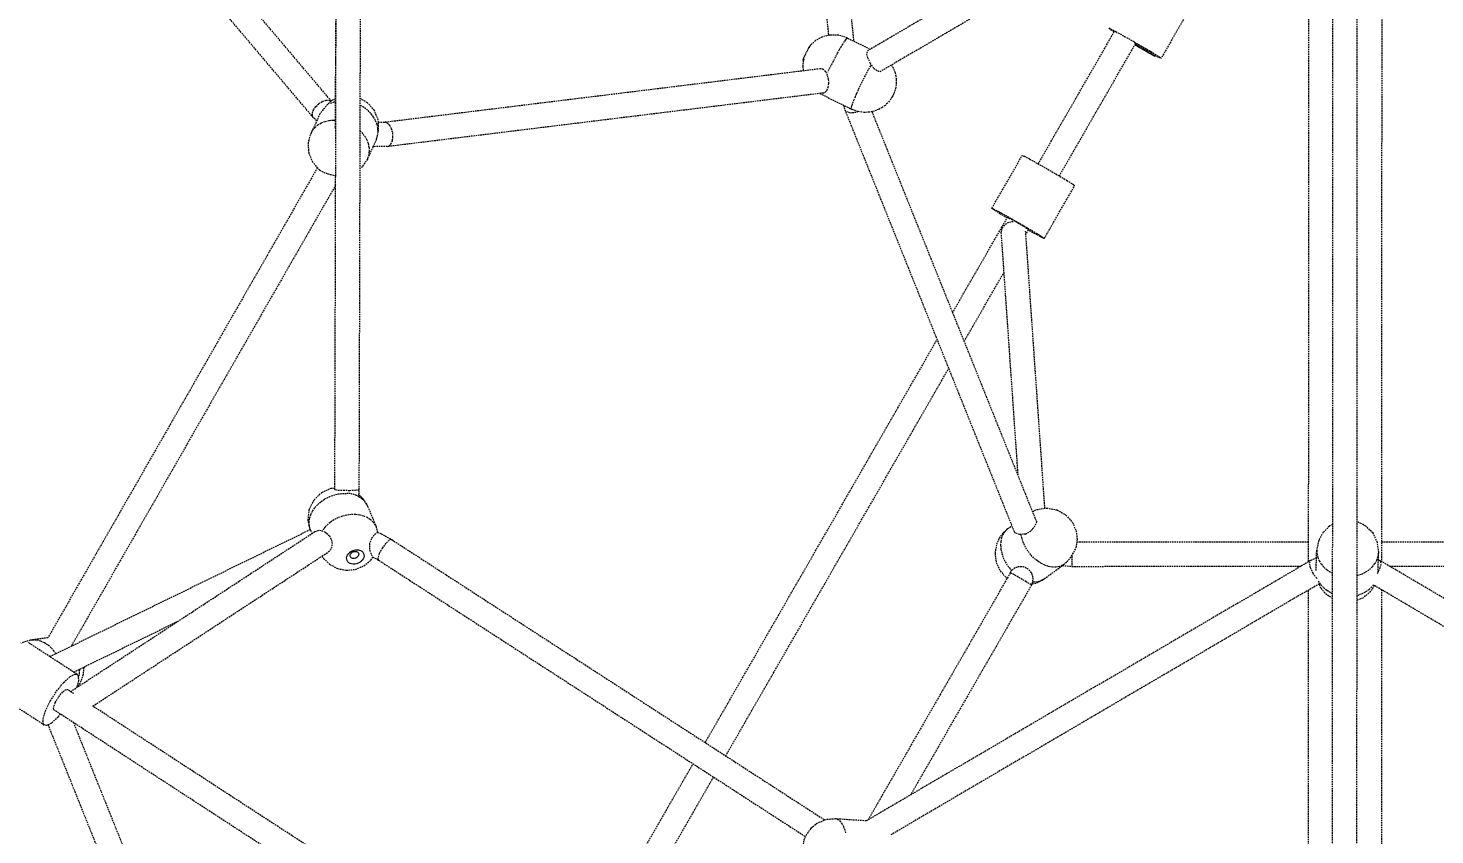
# Model space of a CAD drawing. Header units: millimetres. Extents: x -4083 to 4058, y -3576 to 3464.
# Drawn here: x -680 to 473, y -47 to 615 of the extents above; entities that cross this region are included whole.
import ezdxf

# ---------------------------------------------------------------- set-up
doc = ezdxf.new("R2010")
doc.units = ezdxf.units.MM
doc.linetypes.add('HIDDEN', pattern=[1.905, 1.27, -0.635])
for name, color, linetype in [('DIKOM_ОБЪЕКТ', 7, 'Continuous'), ('DIKOM_РАЗМЕР_ЗОНА', 7, 'Continuous'), ('DIKOM_РАЗМЕР_ОБЪЕКТА', 7, 'Continuous')]:
    doc.layers.add(name, color=color, linetype=linetype)
doc.styles.add('style1', font='arialbd.ttf', dxfattribs={"width": 0.8})
doc.dimstyles.new('1-50', dxfattribs={"dimtxt": 300, "dimasz": 200, "dimexe": 100, "dimexo": 0, "dimgap": 100, "dimtad": 1, "dimtxsty": 'style1', "dimcen": 200, "dimclrd": 7, "dimclre": 7, "dimclrt": 7, "dimadec": 1, "dimazin": 2, "dimtfac": 1, "dimtmove": 0, "dimatfit": 2, "dimfxl": 0, "dimlwd": 25, "dimlwe": 18, "dimarcsym": 0})

# ---------------------------------------------------------------- blocks, each defined once
blk = doc.blocks.new('*D0')
at = {"layer": 'Defpoints', "color": 0, "transparency": 16777216}
for p in [(-1721.8, 671.9), (2519, 657.8), (2519, -1847.3)]:
    blk.add_point(p, dxfattribs=at)
at = {"layer": 'DIKOM_РАЗМЕР_ОБЪЕКТА', "color": 7, "lineweight": 18, "transparency": 16777216}
for p, q in [((-1721.8, 671.9), (-1721.8, -1947.3)), ((2519, 657.8), (2519, -1947.3))]:
    blk.add_line(p, q, dxfattribs=at)
at = {"layer": 'DIKOM_РАЗМЕР_ОБЪЕКТА', "color": 7, "lineweight": 25, "transparency": 16777216}
blk.add_line((-1521.8, -1847.3), (2319, -1847.3), dxfattribs=at)
at = {"layer": 'DIKOM_РАЗМЕР_ОБЪЕКТА', "color": 7, "transparency": 16777216}
for points in [[(-1521.8, -1814), (-1521.8, -1880.7), (-1721.8, -1847.3)], [(2319, -1814), (2319, -1880.7), (2519, -1847.3)]]:
    blk.add_solid(points, dxfattribs=at)
at = {"layer": 'DIKOM_РАЗМЕР_ОБЪЕКТА', "color": 7, "transparency": 16777216, "insert": (341, -1568.6), "char_height": 300, "attachment_point": 5, "style": 'style1'}
blk.add_mtext('{\\fArial|b0|i0|c204|p34;\\H1.16667x;4150}', dxfattribs=at)
blk = doc.blocks.new('*D1')
at = {"layer": 'Defpoints', "color": 0, "transparency": 16777216}
for p in [(398.5, 1972.8), (-2099.2, -1346.5), (-836.7, -1346.5)]:
    blk.add_point(p, dxfattribs=at)
at = {"layer": 'DIKOM_РАЗМЕР_ОБЪЕКТА', "color": 7, "lineweight": 18, "transparency": 16777216}
for p, q in [((398.5, 1972.8), (-2199.2, 1972.8)), ((-836.7, -1346.5), (-2199.2, -1346.5))]:
    blk.add_line(p, q, dxfattribs=at)
at = {"layer": 'DIKOM_РАЗМЕР_ОБЪЕКТА', "color": 7, "lineweight": 25, "transparency": 16777216}
blk.add_line((-2099.2, 1772.8), (-2099.2, -1146.5), dxfattribs=at)
at = {"layer": 'DIKOM_РАЗМЕР_ОБЪЕКТА', "color": 7, "transparency": 16777216}
for points in [[(-2132.5, 1772.8), (-2065.8, 1772.8), (-2099.2, 1972.8)], [(-2132.5, -1146.5), (-2065.8, -1146.5), (-2099.2, -1346.5)]]:
    blk.add_solid(points, dxfattribs=at)
at = {"layer": 'DIKOM_РАЗМЕР_ОБЪЕКТА', "color": 7, "transparency": 16777216, "insert": (-2378, 313.1), "char_height": 300, "attachment_point": 5, "rotation": 90, "style": 'style1'}
blk.add_mtext('{\\fArial|b0|i0|c204|p34;\\H1.16667x;3320}', dxfattribs=at)
blk = doc.blocks.new('*D2')
at = {"layer": 'Defpoints', "color": 0, "transparency": 16777216}
for p in [(400.9, 3463.5), (-3607.4, -2753.8), (400.9, -2753.8)]:
    blk.add_point(p, dxfattribs=at)
at = {"layer": 'DIKOM_РАЗМЕР_ЗОНА', "color": 7, "lineweight": 18, "transparency": 16777216}
for p, q in [((400.9, 3463.5), (-3707.4, 3463.5)), ((400.9, -2753.8), (-3707.4, -2753.8))]:
    blk.add_line(p, q, dxfattribs=at)
at = {"layer": 'DIKOM_РАЗМЕР_ЗОНА', "color": 7, "lineweight": 25, "transparency": 16777216}
blk.add_line((-3607.4, 3263.5), (-3607.4, -2553.8), dxfattribs=at)
at = {"layer": 'DIKOM_РАЗМЕР_ЗОНА', "color": 7, "transparency": 16777216}
for points in [[(-3640.7, 3263.5), (-3574.1, 3263.5), (-3607.4, 3463.5)], [(-3640.7, -2553.8), (-3574.1, -2553.8), (-3607.4, -2753.8)]]:
    blk.add_solid(points, dxfattribs=at)
at = {"layer": 'DIKOM_РАЗМЕР_ЗОНА', "color": 7, "transparency": 16777216, "insert": (-3886.1, 354.9), "char_height": 300, "attachment_point": 5, "rotation": 90, "style": 'style1'}
blk.add_mtext('{\\fArial|b0|i0|c204|p34;\\H1.16667x;6220}', dxfattribs=at)
blk = doc.blocks.new('*D3')
at = {"layer": 'Defpoints', "color": 0, "transparency": 16777216}
for p in [(-3254.8, 990.5), (4056.9, 952.4), (4056.9, -3475.9)]:
    blk.add_point(p, dxfattribs=at)
at = {"layer": 'DIKOM_РАЗМЕР_ЗОНА', "color": 7, "lineweight": 18, "transparency": 16777216}
for p, q in [((-3254.8, 990.5), (-3254.8, -3575.9)), ((4056.9, 952.4), (4056.9, -3575.9))]:
    blk.add_line(p, q, dxfattribs=at)
at = {"layer": 'DIKOM_РАЗМЕР_ЗОНА', "color": 7, "lineweight": 25, "transparency": 16777216}
blk.add_line((-3054.8, -3475.9), (3856.9, -3475.9), dxfattribs=at)
at = {"layer": 'DIKOM_РАЗМЕР_ЗОНА', "color": 7, "transparency": 16777216}
for points in [[(-3054.8, -3442.6), (-3054.8, -3509.2), (-3254.8, -3475.9)], [(3856.9, -3442.6), (3856.9, -3509.2), (4056.9, -3475.9)]]:
    blk.add_solid(points, dxfattribs=at)
at = {"layer": 'DIKOM_РАЗМЕР_ЗОНА', "color": 7, "transparency": 16777216, "insert": (401.1, -3197.1), "char_height": 300, "attachment_point": 5, "style": 'style1'}
blk.add_mtext('{\\fArial|b0|i0|c204|p34;\\H1.16667x;7300}', dxfattribs=at)

msp = doc.modelspace()

# ---------------------------------------------------------------- linework, layer by layer
at = {"layer": 'DIKOM_ОБЪЕКТ', "color": 7, "linetype": 'HIDDEN', "lineweight": 15}
for p, q in [((-30.548, 867.69), (-3.239, 604.366)), ((-49.389, 855.478), (-23.832, 609.056)), ((-431.447, 555.204), (-637.276, 798.135)), ((-446.193, 541.669), (-641.982, 772.751)), ((278.396, 754.749), (8.354, 596.483)), ((297.156, 742.562), (18.467, 579.228)), ((369.712, 695.263), (369.494, 177.285)), ((429.713, 696.212), (429.494, 177.67)), ((-428.52, 236.669), (-427.381, 681.909)), ((-427.489, 681.92), (-428.394, 533.927)), ((-408.52, 236.618), (-407.363, 688.676)), ((389.349, -83.684), (389.686, 680.976)), ((409.349, -83.693), (409.686, 680.967)), ((273.77, 633.589), (248.849, 590.263)), ((148.111, 503.706), (210.611, 612.364)), ((207.323, 614.412), (205.886, 614.974)), ((207.323, 614.412), (211.809, 612.087)), ((-34.404, 604.76), (-38.285, 601.324)), ((-8.284, 606.873), (10.316, 597.633)), ((165.445, 493.729), (227.948, 602.392)), ((226.843, 603.685), (235.102, 598.888)), ((227.024, 603.053), (227.674, 602.631)), ((227.674, 602.631), (227.947, 602.392)), ((227.915, 602.335), (229.217, 601.659)), ((-44.441, 588.332), (-44.49, 588.301)), ((-41.72, 595.407), (-41.069, 596.683)), ((235.641, 596.27), (231.825, 598.481)), ((235.102, 598.888), (242.184, 594.658)), ((235.261, 598.279), (238.576, 596.354)), ((242.184, 594.658), (247.01, 591.641)), ((243.606, 591.998), (244.115, 592.882)), ((243.934, 592.629), (247.411, 590.826)), ((248.849, 590.264), (247.411, 590.826)), ((-30.64, 581.603), (-388.026, 537.647)), ((-435.75, 555.791), (-433.185, 555.829)), ((-433.185, 555.829), (-431.589, 555.088)), ((-429.237, 554.257), (-432.346, 553.026)), ((-430.707, 555.81), (-431.447, 555.204)), ((-428.254, 556.82), (-430.707, 555.81)), ((-428.268, 554.482), (-429.237, 554.257)), ((-28.199, 561.753), (-385.584, 517.797)), ((-30.894, 561.359), (-4.976, 548.484)), ((-440.752, 544.656), (-448.027, 528.93)), ((-11.44, 551.695), (-10.444, 547.936)), ((-10.444, 547.936), (128.263, 202.289)), ((-1.169, 545.782), (-5.924, 545.321)), ((0.54, 546.513), (-1.169, 545.782)), ((11.689, 546.484), (146.825, 209.737)), ((-443.357, 539.024), (-446.193, 541.669)), ((-427.765, 531.724), (-428.394, 533.927)), ((-407.767, 530.751), (-406.358, 529.346)), ((-388.026, 537.647), (-392.793, 537.546)), ((-397.195, 517.771), (-401.903, 507.593)), ((-385.584, 517.797), (-397.195, 517.771)), ((110.075, 467.226), (134.996, 510.552)), ((134.997, 510.551), (136.434, 509.989)), ((-442.793, 500.555), (-663.599, 115.342)), ((-441.194, 498.709), (-446.624, 504.974)), ((-427.881, 486.353), (-644.625, 108.226)), ((153.039, 442.514), (177.96, 485.84)), ((164.213, 494.465), (171.295, 490.235)), ((110.076, 467.225), (111.513, 466.663)), ((111.513, 466.663), (115.999, 464.338)), ((115.999, 464.338), (123.187, 460.382)), ((122.59, 459.337), (116.741, 462.831)), ((77.865, 381.58), (122.889, 459.856)), ((123.187, 460.382), (131.033, 455.936)), ((129.381, 456.419), (132.755, 454.487)), ((131.033, 455.936), (139.292, 451.138)), ((137.721, 445.531), (140.226, 449.884)), ((138.477, 451.079), (139.952, 450.123)), ((139.952, 450.123), (140.223, 449.885)), ((117.559, 447.186), (131.341, 248.32)), ((137.511, 448.568), (153.269, 221.195)), ((153.039, 442.515), (151.601, 443.077)), ((87.346, 357.952), (119.829, 414.424)), ((-124.887, 29.088), (65.17, 359.51)), ((-108.077, 18.201), (74.652, 335.883)), ((-428.52, 236.669), (-428.284, 236.519)), ((-408.828, 232.354), (-408.52, 236.618)), ((-401.662, 222.944), (-394.401, 205.639)), ((-662.222, 99.64), (-448.772, 203.789)), ((-645.231, 70.944), (-444.597, 202.314)), ((-448.525, 203.282), (-447.359, 200.505)), ((-393.339, 201.513), (-394.401, 205.639)), ((115.924, 196.406), (113.771, 191.366)), ((119.087, 200.842), (115.924, 196.406)), ((123.09, 204.479), (119.087, 200.842)), ((123.09, 204.479), (122.523, 204.04)), ((123.09, 204.479), (126.411, 206.905)), ((-626.921, 59.026), (-433.641, 185.582)), ((-412.731, 186.919), (-411.3, 187.192)), ((-412.225, 185.864), (-411.546, 185.882)), ((-411.3, 187.192), (-409.921, 187.228)), ((-381.924, 195.552), (-26.726, -34.484)), ((179.725, 193.642), (369.501, 193.718)), ((375.861, 170.322), (376.407, 186.924)), ((376.43, 187.461), (376.407, 186.924)), ((376.407, 186.924), (376.538, 184.17)), ((426.653, 168.652), (427.199, 185.254)), ((426.732, 181.803), (427.183, 184.892)), ((427.183, 184.892), (427.199, 185.254)), ((429.501, 193.743), (616.382, 193.818)), ((-412.67, 180.082), (-413.349, 180.065)), ((-399.016, 178.731), (-397.034, 181.646)), ((-397.29, 181.27), (-392.796, 178.765)), ((-392.796, 178.765), (-42.695, -47.97)), ((371.304, 178.346), (7.101, -35.106)), ((153.066, 163.441), (169.631, 175.541)), ((167.946, 174.31), (175.62, 173.64)), ((169.631, 175.541), (167.949, 174.502)), ((175.611, 181.952), (175.62, 173.64)), ((175.62, 173.64), (363.404, 173.716)), ((376.2, 180.632), (371.304, 178.346)), ((428.461, 178.279), (426.992, 178.968)), ((791.037, -35.458), (428.461, 178.279)), ((436.151, 173.745), (626.261, 173.822)), ((125.229, 168.282), (8.538, -34.264)), ((146.841, 160.109), (153.066, 163.441)), ((376.359, 163.839), (373.426, 167.902)), ((376.672, 163.574), (376.359, 163.839)), ((379.652, 158.751), (377.901, 161.534)), ((426.324, 167.84), (428.48, 172.385)), ((378.298, 159.264), (27.143, -46.541)), ((142.558, 158.298), (43.386, -13.84)), ((143.921, 160.931), (142.558, 158.298)), ((143.058, 159.263), (146.841, 160.109)), ((369.484, 154.098), (369.31, -258.315)), ((379.843, 155.808), (378.137, 159.625)), ((780.881, -52.687), (423.557, 157.953)), ((429.484, 154.459), (429.242, -418.207)), ((-642.681, 86.921), (-556.926, 128.763)), ((-678.296, 113.047), (-686.016, 110.653)), ((-639.696, 84.978), (-679.977, 111.196)), ((-663.73, 115.113), (-678.296, 113.047)), ((-669.761, 112.282), (-672.975, 113.033)), ((-643.909, 109.475), (-643.173, 108.935)), ((-666.733, 43.438), (-707.014, 69.656)), ((-647.919, 72.668), (-647.762, 72.589)), ((-642.64, 69.257), (-647.759, 72.589)), ((-637.539, 77.648), (-640.164, 74.262)), ((-34.177, -326.772), (-626.921, 59.026)), ((-655.506, 50.057), (-660.881, 45.144)), ((-45.075, -343.542), (-658.669, 55.827)), ((-653.538, 52.487), (-655.506, 50.057)), ((-663.81, 43.969), (-529.714, -290.349)), ((-642.9, 45.563), (-511.152, -282.903)), ((-249.111, -186.879), (-134.873, 11.727)), ((-231.734, -196.781), (-118.063, 0.84)), ((7.101, -35.106), (-18.205, -33.454))]:
    msp.add_line(p, q, dxfattribs=at)
for points in [[(205.886, 614.974), (205.889, 614.943), (207.725, 613.597), (210.369, 611.944)], [(211.809, 612.087), (218.663, 608.32), (226.843, 603.685)], [(-41.069, 596.683), (-40.425, 597.892), (-39.815, 598.984), (-39.262, 599.919), (-38.787, 600.66)], [(-38.787, 600.66), (-38.408, 601.18), (-38.285, 601.324)], [(-8.284, 606.873), (-15.417, 609.181), (-22.865, 609.314), (-29.282, 607.605), (-34.404, 604.76)], [(-10.966, 603.968), (-12.188, 602.082), (-13.575, 599.795), (-15.096, 597.158), (-16.718, 594.229), (-18.404, 591.075), (-20.116, 587.765), (-21.817, 584.373)], [(-8.284, 606.873), (-8.544, 606.846), (-9.123, 606.377), (-9.937, 605.41), (-10.966, 603.968)], [(231.825, 598.481), (228.646, 600.386), (227.289, 601.247)], [(227.404, 601.447), (227.779, 601.266), (230.572, 599.756)], [(229.217, 601.659), (231.999, 600.128), (235.261, 598.279)], [(230.572, 599.756), (234.252, 597.681), (238.068, 595.47)], [(-44.597, 588.619), (-44.99, 583.432), (-44.48, 579.901)], [(-44.597, 588.619), (-44.505, 588.997), (-44.274, 589.696), (-43.929, 590.592)], [(-43.794, 589.133), (-44.172, 588.612), (-44.441, 588.332)], [(-43.929, 590.592), (-43.483, 591.655), (-42.952, 592.841)], [(-42.952, 592.841), (-42.358, 594.107), (-41.72, 595.407)], [(13.407, 581.979), (10.473, 586.043), (8.327, 590.593), (7.543, 594.409), (8.354, 596.483)], [(243.588, 592.008), (243.499, 592.017), (242.114, 592.685), (239.321, 594.195), (235.641, 596.27)], [(238.068, 595.47), (241.247, 593.565), (243.211, 592.319), (243.588, 592.008)], [(238.576, 596.354), (241.71, 594.478), (243.688, 593.225), (244.098, 592.892)], [(247.01, 591.641), (248.845, 590.295), (248.849, 590.264)], [(-24.665, 576.462), (-26.157, 579.158), (-28.042, 580.951)], [(-21.817, 584.373), (-23.467, 580.976), (-24.524, 578.728)], [(-4.976, 548.484), (-5.049, 548.549), (-5.128, 549.094), (-4.951, 550.134), (-4.522, 551.646), (-3.85, 553.595), (-2.951, 555.939), (-1.845, 558.624), (-0.556, 561.591), (0.886, 564.774), (2.45, 568.101), (4.101, 571.498), (5.802, 574.889), (7.514, 578.199), (9.2, 581.354), (10.822, 584.283), (11.232, 584.993)], [(27.841, 584.722), (29.609, 581.424), (30.711, 578.395), (31.304, 575.923), (31.675, 573.04), (31.733, 570.696), (31.592, 568.513), (31.286, 566.463), (30.869, 564.65), (30.377, 563.034), (29.851, 561.629), (29.321, 560.423), (28.775, 559.33), (28.154, 558.228), (27.377, 557.006)], [(-28.199, 561.753), (-26.775, 562.255), (-25.124, 563.916), (-23.991, 566.514), (-23.513, 569.734), (-23.747, 573.189), (-24.665, 576.462)], [(-444.08, 550.695), (-441.547, 553.059), (-438.654, 554.829), (-435.75, 555.791)], [(-392.793, 537.546), (-392.912, 539.62), (-396.138, 547.449), (-401.695, 553.732), (-407.7, 557.158)], [(27.377, 557.006), (26.097, 555.276), (24.49, 553.469), (22.519, 551.656), (20.129, 549.905), (17.273, 548.308), (13.868, 546.975), (9.928, 546.087), (5.441, 545.846), (0.407, 546.531), (-4.976, 548.484)], [(-446.925, 545.363), (-445.948, 548.023), (-444.08, 550.695)], [(-446.193, 541.669), (-446.894, 543.038), (-446.925, 545.363)], [(-393.944, 536.052), (-395.167, 539.197), (-396.892, 542.227), (-399.083, 545.072), (-401.689, 547.67), (-404.653, 549.962), (-407.714, 551.782)], [(-5.924, 545.321), (-9.403, 546.56), (-10.444, 547.936)], [(-448.027, 528.93), (-446.742, 531.211), (-444.793, 533.598), (-442.402, 535.643), (-439.621, 537.3), (-436.512, 538.531), (-433.146, 539.31), (-429.597, 539.618), (-428.359, 539.561)], [(-393.508, 526.622), (-393.105, 529.693), (-393.252, 532.86), (-393.944, 536.052)], [(-385.427, 536.995), (-387.479, 537.67), (-388.026, 537.647)], [(-385.584, 517.797), (-384.161, 518.299), (-382.51, 519.96), (-381.377, 522.558), (-380.898, 525.778), (-381.132, 529.233), (-382.05, 532.506), (-383.542, 535.202), (-385.427, 536.995)], [(-446.624, 504.974), (-449.726, 512.555), (-450.248, 520.793), (-448.027, 528.93)], [(-406.358, 529.346), (-404.167, 526.501), (-402.442, 523.471), (-401.219, 520.325), (-400.526, 517.133), (-400.38, 513.967), (-400.783, 510.896), (-401.726, 507.99), (-401.903, 507.593)], [(-394.628, 523.32), (-394.451, 523.716), (-393.508, 526.622)], [(-401.903, 507.593), (-405.981, 501.371), (-407.846, 499.819)], [(136.434, 509.989), (140.92, 507.664), (147.774, 503.897)], [(147.774, 503.897), (155.954, 499.262), (164.213, 494.465)], [(171.295, 490.235), (176.121, 487.218), (177.956, 485.872), (177.96, 485.841)], [(116.741, 462.831), (111.915, 465.848), (110.079, 467.194), (110.076, 467.225)], [(127.535, 456.271), (123.711, 455.554), (120.469, 453.668), (118.303, 450.9), (117.542, 447.672), (117.56, 447.193)], [(122.892, 459.855), (122.973, 459.846), (124.089, 459.318), (126.338, 458.115), (129.381, 456.419)], [(132.755, 454.487), (135.95, 452.612), (138.477, 451.079)], [(139.292, 451.138), (146.374, 446.909), (151.2, 443.892), (153.035, 442.546), (153.039, 442.515)], [(151.601, 443.077), (147.115, 445.402), (140.261, 449.169), (139.928, 449.358)], [(-448.525, 203.282), (-450.448, 211.429), (-449.522, 220.107), (-445.578, 228.149), (-439.311, 234.174), (-431.687, 237.653), (-428.653, 237.966)], [(-449.535, 206.938), (-449.681, 209.905), (-449.279, 212.944), (-448.336, 215.987), (-446.873, 218.966), (-444.925, 221.814), (-442.533, 224.468), (-439.752, 226.868), (-436.643, 228.961), (-433.276, 230.7), (-429.727, 232.046), (-426.074, 232.969), (-422.399, 233.448), (-418.784, 233.473)], [(-428.284, 236.519), (-425.898, 236.195), (-421.535, 235.991), (-416.363, 235.962), (-411.77, 236.116), (-408.985, 236.41), (-408.52, 236.618)], [(-408.943, 230.772), (-406.485, 229.171), (-404.294, 227.116), (-402.568, 224.747), (-401.662, 222.944)], [(-408.828, 232.354), (-405.335, 229.09), (-401.662, 222.944)], [(143.323, 218.463), (146.694, 220.194), (155.051, 221.467), (163.486, 219.881), (170.811, 215.662), (176.109, 209.657), (179.136, 202.826), (180.051, 195.741), (178.95, 188.654)], [(-411.523, 216.167), (-415.138, 216.142), (-418.813, 215.663), (-422.466, 214.74), (-426.015, 213.394), (-429.382, 211.655), (-432.491, 209.562), (-435.272, 207.162), (-436.305, 206.016)], [(-394.401, 205.639), (-395.307, 207.441), (-397.033, 209.81), (-399.224, 211.866), (-401.83, 213.563), (-404.794, 214.863), (-408.049, 215.738), (-411.523, 216.167)], [(389.477, 207.999), (386.822, 206.613), (381.638, 201.55), (378.009, 195.006), (376.43, 187.461)], [(427.199, 185.254), (426.2, 193.191), (422.575, 200.724), (416.674, 206.693), (409.478, 210.257)], [(-448.525, 203.282), (-448.843, 204.108), (-449.535, 206.938)], [(-444.597, 202.314), (-441.081, 203.326), (-436.693, 202.07), (-432.956, 198.637), (-430.87, 193.948)], [(-393.339, 201.513), (-390.656, 200.428), (-381.924, 195.552)], [(118.026, 197.098), (117.387, 194.12), (117.211, 190.914), (117.5, 187.554), (118.249, 184.113), (119.441, 180.668), (121.05, 177.298), (123.039, 174.075)], [(122.523, 204.04), (120.623, 202.114), (119.113, 199.783), (118.026, 197.098)], [(137.539, 200.135), (132.784, 199.675), (129.304, 200.913), (128.263, 202.289)], [(139.604, 186.176), (137.615, 189.398), (136.007, 192.769), (134.815, 196.213), (134.066, 199.654), (134.053, 199.797)], [(-417.43, 183.943), (-416.473, 184.931), (-415.336, 185.777), (-414.061, 186.453), (-412.731, 186.919)], [(-415.241, 184.265), (-414.77, 184.751), (-414.211, 185.168), (-413.583, 185.5), (-412.913, 185.735), (-412.225, 185.864)], [(-405.578, 185.221), (-404.997, 184.277), (-404.674, 183.216), (-404.624, 182.085), (-404.849, 180.924), (-405.339, 179.778), (-406.075, 178.692), (-407.033, 177.703), (-408.17, 176.857), (-409.445, 176.181), (-410.807, 175.704), (-412.206, 175.443), (-413.585, 175.406)], [(-411.546, 185.882), (-410.903, 185.788), (-410.317, 185.587), (-409.813, 185.285), (-409.409, 184.894), (-409.123, 184.43), (-409.1, 184.378)], [(-409.921, 187.228), (-408.613, 187.038), (-407.422, 186.629)], [(-407.422, 186.629), (-406.398, 186.016), (-405.578, 185.221)], [(-389.748, 188.554), (-392.131, 184.161), (-393.236, 180.571), (-392.796, 178.765)], [(-381.924, 195.552), (-383.872, 195.141), (-386.725, 192.573), (-389.748, 188.554)], [(113.771, 191.366), (112.671, 184.392), (113.68, 176.858), (116.902, 169.914)], [(167.949, 174.502), (165.404, 173.506), (162.619, 173.014), (159.656, 173.037), (156.58, 173.574), (153.461, 174.614), (150.369, 176.132), (147.372, 178.096), (144.538, 180.461), (141.929, 183.174), (139.604, 186.176)], [(-438.965, 182.095), (-437.716, 179.987), (-432.582, 175.116), (-426.25, 171.832), (-419.28, 170.439)], [(-419.28, 170.439), (-411.689, 171.151), (-404.65, 174.085), (-399.016, 178.731)], [(-413.585, 175.406), (-414.893, 175.596), (-416.083, 176.005), (-417.108, 176.618), (-417.927, 177.413), (-418.509, 178.357), (-418.832, 179.418), (-418.881, 180.549), (-418.657, 181.71), (-418.167, 182.856), (-417.43, 183.943)], [(-415.795, 181.569), (-415.931, 182.039), (-415.955, 182.595), (-415.845, 183.167), (-415.604, 183.73), (-415.241, 184.265)], [(-413.349, 180.065), (-413.993, 180.158), (-414.579, 180.359), (-415.083, 180.661), (-415.486, 181.052), (-415.772, 181.516), (-415.795, 181.569)], [(-409.654, 181.681), (-410.125, 181.195), (-410.685, 180.778), (-411.312, 180.446), (-411.982, 180.211), (-412.67, 180.082)], [(-409.1, 184.378), (-408.964, 183.908), (-408.94, 183.351), (-409.05, 182.78), (-409.292, 182.216), (-409.654, 181.681)], [(123.039, 174.075), (125.363, 171.074), (126.206, 170.198)], [(373.426, 167.902), (371.278, 172.452), (370.493, 176.269), (371.304, 178.346)], [(376.538, 184.17), (377.218, 181.097), (378.447, 178.136), (380.198, 175.353), (382.432, 172.809), (385.098, 170.562), (388.138, 168.662), (389.46, 168.065)], [(409.459, 166.161), (410.027, 166.277), (413.518, 167.465), (416.747, 169.07), (419.642, 171.055), (422.139, 173.375), (424.182, 175.98), (425.724, 178.81), (426.732, 181.803)], [(428.48, 172.385), (429.271, 176.201), (428.461, 178.279)], [(116.902, 169.914), (121.689, 164.541), (122.514, 164.016)], [(131.662, 164.867), (128.627, 166.561), (126.394, 167.758), (125.303, 168.274), (125.229, 168.282)], [(142.558, 158.298), (142.267, 158.548), (140.776, 159.512), (138.236, 161.052), (135.036, 162.932), (131.662, 164.867)], [(143.921, 160.931), (146.054, 160.914), (148.839, 161.406), (151.384, 162.402), (153.066, 163.441)], [(389.452, 151.22), (387.592, 152.06), (384.552, 153.96), (381.886, 156.207), (379.652, 158.751)], [(389.451, 147.217), (384.572, 150.322), (379.843, 155.808)], [(423.557, 157.953), (420.671, 153.093), (414.26, 147.656), (409.45, 145.778)], [(422.847, 158.372), (421.593, 156.773), (419.097, 154.453), (416.201, 152.468), (412.972, 150.863), (409.482, 149.675), (409.452, 149.669)], [(-672.975, 113.033), (-676.227, 113.223), (-678.296, 113.047)], [(-657.294, 102.044), (-658.688, 104.174), (-661.06, 106.886), (-663.737, 109.174), (-666.659, 110.986), (-669.761, 112.282)], [(-656.647, 71.292), (-650.923, 78.359), (-645.548, 83.273)], [(-645.548, 83.273), (-641.34, 85.283), (-639.701, 84.966)], [(-639.701, 84.966), (-638.94, 84.086), (-638.713, 79.862), (-640.447, 74.076)], [(-638.001, 89.204), (-637.974, 88.746), (-638.236, 84.988), (-638.831, 82.066)], [(-634.574, 90.877), (-634.849, 84.888), (-637.539, 77.648)], [(-666.728, 43.45), (-667.489, 44.331), (-667.716, 48.555), (-665.735, 55.162), (-661.848, 63.146), (-656.647, 71.292)], [(-653.636, 68.343), (-651.343, 70.877), (-649.336, 72.395), (-647.919, 72.668)], [(-658.666, 55.827), (-659.123, 56.759), (-658.838, 58.902), (-657.698, 61.855), (-655.873, 65.167), (-653.636, 68.343)], [(-660.881, 45.144), (-665.089, 43.133), (-666.728, 43.45)], [(-18.205, -33.454), (-25.773, -34.097), (-32.867, -36.98), (-38.301, -41.328), (-41.883, -46.133), (-44.053, -51.039), (-45.074, -55.656), (-45.237, -60.11), (-44.626, -64.494), (-43.097, -69.091)], [(-11.238, -40.017), (-12.458, -37.687), (-13.843, -35.83), (-15.363, -34.485), (-16.983, -33.684), (-18.205, -33.454)], [(-9.648, -44.922), (-10.211, -42.766), (-11.238, -40.017)]]:
    msp.add_lwpolyline(points, dxfattribs=at)
for centre, radius, start, end in [((-30.349, 577.261), 4.352, 57.991174, 93.84049), ((21.892, 591.558), 12.796, 228.460768, 254.473705), ((-397.714, 516.093), 51.654, 130.980967, 146.429028), ((-426.402, 534.65), 33.733, 329.975899, 4.924364), ((-423.58, 528.431), 34.549, 239.347718, 262.881298), ((-419.114, 212.994), 20.482, 60.22573, 89.076319), ((131.601, 215.167), 16.162, 291.553339, 340.371044), ((-427.342, 197.346), 12.47, 135.949635, 154.945963), ((-386.714, 189.712), 13.533, 119.313263, 218.597716), ((-438.487, 191.829), 7.907, 307.800154, 15.542848), ((148.034, 201.092), 33.325, 308.525428, 338.083641), ((133.613, 163.16), 10.217, 337.58234, 136.461581), ((35.188, 215.421), 101.633, 332.366529, 333.578974)]:
    msp.add_arc(centre, radius, start, end, dxfattribs=at)

# ---------------------------------------------------------------- dimensions: what is measured, and where the dimension line sits
at = {"layer": 'DIKOM_РАЗМЕР_ЗОНА'}
dim = msp.add_linear_dim(base=(-3607.411, -2753.773), p1=(400.881, 3463.538), p2=(400.881, -2753.773), angle=90, text='{\\fArial|b0|i0|c204|p34;\\H1.16667x;6220}', dimstyle='1-50', dxfattribs=at)
dim.commit()
dim.dimension.update_dxf_attribs({"geometry": '*D2', "text_midpoint": (-3607.411, 354.883), "dimtype": 160})
dim = msp.add_linear_dim(base=(4056.891, -3475.905), p1=(-3254.753, 990.525), p2=(4056.891, 952.358), text='{\\fArial|b0|i0|c204|p34;\\H1.16667x;7300}', dimstyle='1-50', dxfattribs=at)
dim.commit()
dim.dimension.update_dxf_attribs({"geometry": '*D3', "text_midpoint": (401.069, -3475.905), "dimtype": 160})
at = {"layer": 'DIKOM_РАЗМЕР_ОБЪЕКТА'}
dim = msp.add_linear_dim(base=(-2099.166, -1346.526), p1=(398.538, 1972.751), p2=(-836.728, -1346.526), angle=90, text='{\\fArial|b0|i0|c204|p34;\\H1.16667x;3320}', dimstyle='1-50', dxfattribs=at)
dim.commit()
dim.dimension.update_dxf_attribs({"geometry": '*D1', "text_midpoint": (-2099.166, 313.118), "dimtype": 160})
dim = msp.add_linear_dim(base=(2518.954, -1847.325), p1=(-1721.806, 671.902), p2=(2518.954, 657.829), text='{\\fArial|b0|i0|c204|p34;\\H1.16667x;4150}', dimstyle='1-50', dxfattribs=at)
dim.commit()
dim.dimension.update_dxf_attribs({"geometry": '*D0', "text_midpoint": (341, -1847.325), "dimtype": 160})

doc.saveas('drawing.dxf')
